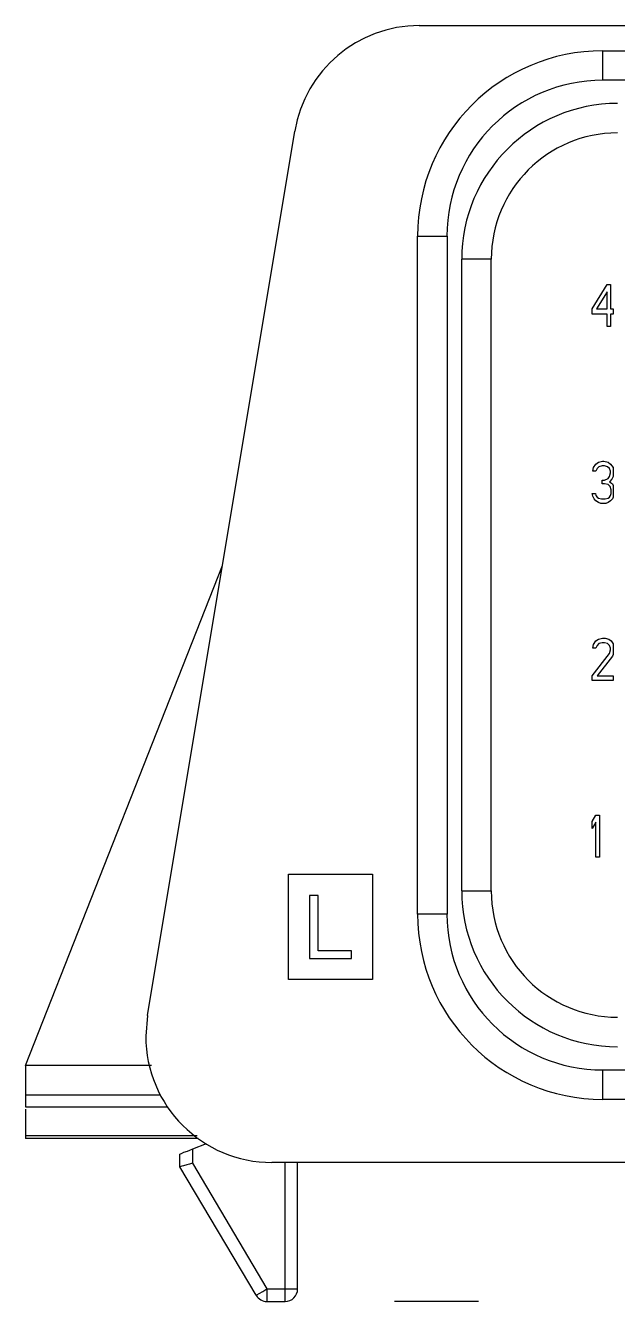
# Model space of a CAD drawing. Extents: x 2.24 to 7.89, y 4.31 to 7.98.
# Drawn here: x 2.237 to 2.791, y 4.307 to 5.5 of the extents above; entities that cross this region are included whole.
import ezdxf

# ---------------------------------------------------------------- set-up
doc = ezdxf.new("R2010")
doc.units = 0
doc.layers.get('0').update_dxf_attribs({"linetype": 'CONTINUOUS'})

msp = doc.modelspace()

# ---------------------------------------------------------------- linework, layer by layer
at = {"color": 7, "linetype": 'CONTINUOUS'}
for p, q in [((2.6054, 5.5003), (3.1963, 5.5003)), ((2.777, 5.4492), (2.777, 5.4767)), ((2.777, 5.4767), (3.7495, 5.4767)), ((3.7495, 5.4492), (2.777, 5.4492)), ((2.3511, 4.5749), (2.4889, 5.4016)), ((2.6038, 5.3035), (2.6314, 5.3035)), ((2.6038, 4.6696), (2.6038, 5.3035)), ((2.6314, 5.3035), (2.6314, 4.6696)), ((2.6451, 4.6913), (2.6451, 5.2818)), ((2.6727, 5.2818), (2.6451, 5.2818)), ((2.6727, 4.6913), (2.6727, 5.2818)), ((2.7672, 5.2356), (2.781, 5.2582)), ((2.781, 5.2515), (2.7712, 5.2356)), ((2.781, 5.2582), (2.7844, 5.2582)), ((2.781, 5.2356), (2.781, 5.2515)), ((2.7844, 5.2582), (2.7844, 5.2356)), ((2.7672, 5.2306), (2.7672, 5.2356)), ((2.781, 5.2306), (2.7672, 5.2306)), ((2.7712, 5.2356), (2.781, 5.2356)), ((2.781, 5.2188), (2.781, 5.2306)), ((2.7844, 5.2356), (2.7869, 5.2356)), ((2.7844, 5.2306), (2.7844, 5.2188)), ((2.7869, 5.2306), (2.7844, 5.2306)), ((2.7869, 5.2356), (2.7869, 5.2306)), ((2.7844, 5.2188), (2.781, 5.2188)), ((2.7678, 5.0836), (2.7683, 5.087)), ((2.7706, 5.0836), (2.7678, 5.0836)), ((2.7683, 5.087), (2.7706, 5.0903)), ((2.7706, 5.0903), (2.7729, 5.092)), ((2.7718, 5.0862), (2.7706, 5.0836)), ((2.7735, 5.0878), (2.7718, 5.0862)), ((2.7729, 5.092), (2.7769, 5.0929)), ((2.7764, 5.0887), (2.7735, 5.0878)), ((2.7787, 5.0887), (2.7764, 5.0887)), ((2.7769, 5.0929), (2.7781, 5.0929)), ((2.7781, 5.0929), (2.7821, 5.092)), ((2.7815, 5.0878), (2.7787, 5.0887)), ((2.7833, 5.0862), (2.7815, 5.0878)), ((2.7821, 5.092), (2.7844, 5.0903)), ((2.7844, 5.0836), (2.7833, 5.0862)), ((2.7833, 5.0786), (2.7844, 5.082)), ((2.7844, 5.0903), (2.7867, 5.087)), ((2.7844, 5.082), (2.7844, 5.0836)), ((2.7867, 5.087), (2.7869, 5.086)), ((2.7869, 5.086), (2.7869, 5.0796)), ((2.7764, 5.0753), (2.7787, 5.0753)), ((2.7764, 5.0719), (2.7764, 5.0753)), ((2.7787, 5.0719), (2.7764, 5.0719)), ((2.7787, 5.0753), (2.7821, 5.0769)), ((2.7821, 5.0711), (2.7787, 5.0719)), ((2.7821, 5.0769), (2.7833, 5.0786)), ((2.7838, 5.0694), (2.7821, 5.0711)), ((2.7856, 5.0761), (2.7833, 5.0736)), ((2.7833, 5.0736), (2.7861, 5.0719)), ((2.7867, 5.0787), (2.7856, 5.0761)), ((2.7861, 5.0719), (2.7869, 5.0703)), ((2.7869, 5.0796), (2.7867, 5.0787)), ((2.7869, 5.0703), (2.7869, 5.0593)), ((2.7672, 5.0627), (2.7701, 5.0627)), ((2.7678, 5.0602), (2.7672, 5.0627)), ((2.7689, 5.0577), (2.7678, 5.0602)), ((2.7701, 5.0627), (2.7706, 5.061)), ((2.7706, 5.061), (2.7718, 5.0594)), ((2.7718, 5.0594), (2.7729, 5.0585)), ((2.7729, 5.0585), (2.7758, 5.0577)), ((2.7792, 5.0577), (2.7821, 5.0585)), ((2.7821, 5.0585), (2.7833, 5.0594)), ((2.7833, 5.0594), (2.7844, 5.061)), ((2.785, 5.0661), (2.7838, 5.0694)), ((2.7844, 5.061), (2.785, 5.0627)), ((2.785, 5.0627), (2.785, 5.0661)), ((2.7869, 5.0593), (2.7861, 5.0577)), ((2.7706, 5.056), (2.7689, 5.0577)), ((2.7729, 5.0543), (2.7706, 5.056)), ((2.7752, 5.0535), (2.7729, 5.0543)), ((2.7798, 5.0535), (2.7752, 5.0535)), ((2.7758, 5.0577), (2.7792, 5.0577)), ((2.7821, 5.0543), (2.7798, 5.0535)), ((2.7844, 5.056), (2.7821, 5.0543)), ((2.7861, 5.0577), (2.7844, 5.056)), ((2.237, 4.5279), (2.4213, 4.9956)), ((2.7729, 4.9267), (2.7769, 4.9275)), ((2.7769, 4.9275), (2.7792, 4.9275)), ((2.7792, 4.9275), (2.7827, 4.9267)), ((2.7678, 4.9183), (2.7683, 4.9216)), ((2.7706, 4.9183), (2.7678, 4.9183)), ((2.7683, 4.9216), (2.7706, 4.925)), ((2.7706, 4.925), (2.7729, 4.9267)), ((2.7718, 4.9208), (2.7706, 4.9183)), ((2.7735, 4.9225), (2.7718, 4.9208)), ((2.7764, 4.9233), (2.7735, 4.9225)), ((2.7787, 4.9233), (2.7764, 4.9233)), ((2.7815, 4.9225), (2.7787, 4.9233)), ((2.7833, 4.9208), (2.7815, 4.9225)), ((2.7827, 4.9267), (2.785, 4.925)), ((2.7844, 4.9183), (2.7833, 4.9208)), ((2.7833, 4.9133), (2.7844, 4.9166)), ((2.7844, 4.9166), (2.7844, 4.9183)), ((2.785, 4.925), (2.7869, 4.9222)), ((2.7869, 4.9222), (2.7869, 4.9124)), ((2.7672, 4.8923), (2.7833, 4.9133)), ((2.7861, 4.9108), (2.7718, 4.8923)), ((2.7869, 4.9124), (2.7861, 4.9108)), ((2.7672, 4.8881), (2.7672, 4.8923)), ((2.7718, 4.8923), (2.7869, 4.8923)), ((2.7869, 4.8923), (2.7869, 4.8881)), ((2.7869, 4.8881), (2.7672, 4.8881)), ((2.7672, 4.7563), (2.7706, 4.7622)), ((2.7706, 4.7622), (2.7741, 4.7622)), ((2.7741, 4.7622), (2.7741, 4.7228)), ((2.7672, 4.7496), (2.7672, 4.7563)), ((2.7706, 4.7554), (2.7672, 4.7496)), ((2.7706, 4.7228), (2.7706, 4.7554)), ((2.7741, 4.7228), (2.7706, 4.7228)), ((2.4831, 4.7068), (2.5616, 4.7068)), ((2.4831, 4.6084), (2.4831, 4.7068)), ((2.5616, 4.7068), (2.5616, 4.6084)), ((2.6451, 4.6913), (2.6727, 4.6913)), ((2.5027, 4.6871), (2.5027, 4.628)), ((2.5109, 4.6871), (2.5027, 4.6871)), ((2.5109, 4.6354), (2.5109, 4.6871)), ((2.6314, 4.6696), (2.6038, 4.6696)), ((2.5419, 4.6354), (2.5109, 4.6354)), ((2.5419, 4.628), (2.5419, 4.6354)), ((2.5027, 4.628), (2.5419, 4.628)), ((2.5616, 4.6084), (2.4831, 4.6084)), ((2.3511, 4.5749), (2.3495, 4.5555)), ((2.3549, 4.5279), (2.237, 4.5279)), ((2.237, 4.5279), (2.237, 4.5007)), ((2.777, 4.524), (3.7495, 4.524)), ((2.777, 4.4964), (2.777, 4.524)), ((2.237, 4.5007), (2.237, 4.4893)), ((2.237, 4.5007), (2.363, 4.5007)), ((2.237, 4.4893), (2.3698, 4.4893)), ((2.237, 4.4872), (2.237, 4.4624)), ((3.7495, 4.4964), (2.777, 4.4964)), ((2.3977, 4.4624), (2.237, 4.4624)), ((2.237, 4.4624), (2.237, 4.4598)), ((2.3984, 4.4598), (2.237, 4.4598)), ((2.406, 4.4547), (2.3932, 4.4498)), ((2.3932, 4.4498), (2.3932, 4.4367)), ((2.3814, 4.4334), (2.3814, 4.4452)), ((2.4527, 4.3132), (2.3814, 4.4334)), ((2.3932, 4.4367), (2.4629, 4.3192)), ((3.1963, 4.4373), (2.4676, 4.4373)), ((2.4798, 4.3192), (2.4798, 4.4373)), ((2.4916, 4.3192), (2.4916, 4.4373)), ((2.4629, 4.3192), (2.4798, 4.3192)), ((2.4629, 4.3192), (2.4629, 4.3125)), ((2.4798, 4.3074), (2.4798, 4.3192)), ((2.4798, 4.3192), (2.4916, 4.3192)), ((2.4629, 4.3125), (2.4629, 4.3074)), ((2.4629, 4.3074), (2.4798, 4.3074)), ((2.6609, 4.3074), (2.5821, 4.3074))]:
    msp.add_line(p, q, dxfattribs=at)
for points in [[(2.3932, 4.4498), (2.3904, 4.4487), (2.3881, 4.4478), (2.3849, 4.4466), (2.3825, 4.4456), (2.3817, 4.4453), (2.3814, 4.4452)], [(2.3932, 4.4367), (2.3903, 4.4359), (2.3879, 4.4352), (2.3847, 4.4343), (2.3833, 4.4339), (2.3822, 4.4336), (2.3814, 4.4334)], [(2.4527, 4.3132), (2.4535, 4.3137), (2.4557, 4.315), (2.459, 4.3169), (2.4629, 4.3192)]]:
    msp.add_lwpolyline(points, dxfattribs=at)
for centre, radius, start, end in [((2.6054, 5.3822), 0.1181, 90, 170.5377), ((2.777, 5.3035), 0.1732, 90, 180), ((2.777, 5.3035), 0.1457, 90, 180), ((2.7908, 5.2818), 0.1457, 90, 180), ((2.7908, 5.2818), 0.1181, 90, 180), ((2.7908, 4.6913), 0.1457, 180, 270), ((2.7908, 4.6913), 0.1181, 180, 270), ((2.777, 4.6696), 0.1732, 180, 270), ((2.777, 4.6696), 0.1457, 180, 270), ((2.4676, 4.5555), 0.1181, 180, 270), ((2.4798, 4.3192), 0.0118, 270, 0), ((2.4629, 4.3192), 0.0118, 210.6986, 270.0007)]:
    msp.add_arc(centre, radius, start, end, dxfattribs=at)

doc.saveas('drawing.dxf')
